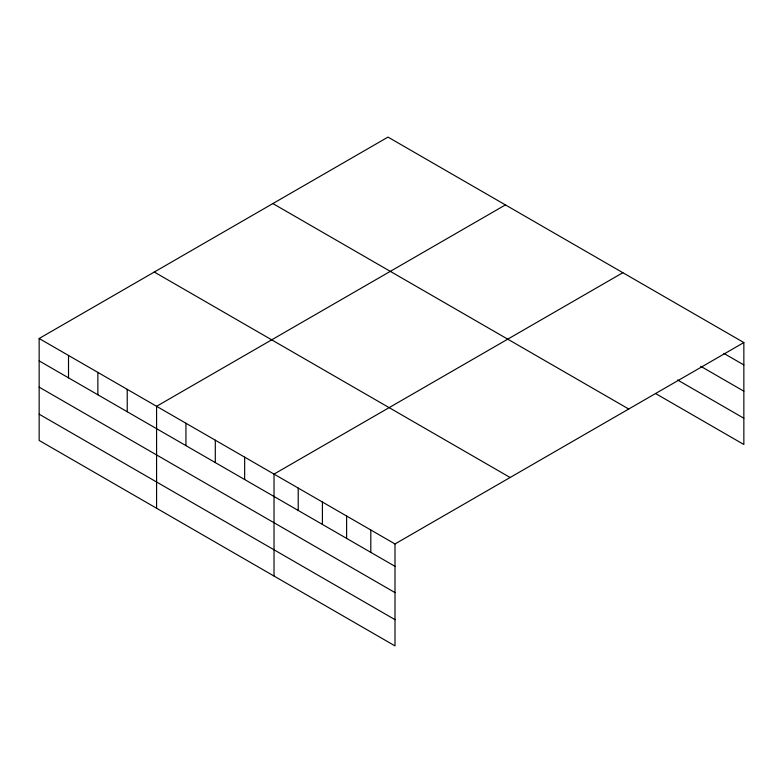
<?xml version="1.0" encoding="UTF-8"?>
<svg xmlns="http://www.w3.org/2000/svg" width="783" height="783" viewBox="0 0 783 783"><rect width="100%" height="100%" fill="white"/><g stroke="black" fill="none" stroke-linecap="round" stroke-linejoin="round"><path stroke-width="1.17" d="M743.85 342.553L387.996 137.103L39.15 338.501L39.15 440.447L395.004 645.897L395.004 543.95L743.85 342.553L743.85 444.499L655.469 393.477M505.426 204.901L156.58 406.299L156.58 508.245M622.857 272.699L274.021 474.097L274.021 576.043M723.864 353.397L743.85 364.937M700.716 366.287L743.85 391.187M677.569 379.97L743.85 418.239M272.875 203.56L628.729 409.02M154.271 272.034L510.125 477.493M39.15 338.501L395.004 543.95M39.15 360.885L395.004 566.334M39.15 387.135L395.004 592.594M39.15 414.187L395.004 619.647M370.809 529.983L370.809 552.367M346.615 516.017L346.615 538.391M322.41 502.04L322.41 524.424M298.215 488.073L298.215 510.457M244.658 457.155L244.658 479.529M215.296 440.203L215.296 462.587M185.943 423.251L185.943 445.635M127.228 389.347L127.228 411.731M97.865 372.405L97.865 394.779M68.513 355.453L68.513 377.837"/></g></svg>
